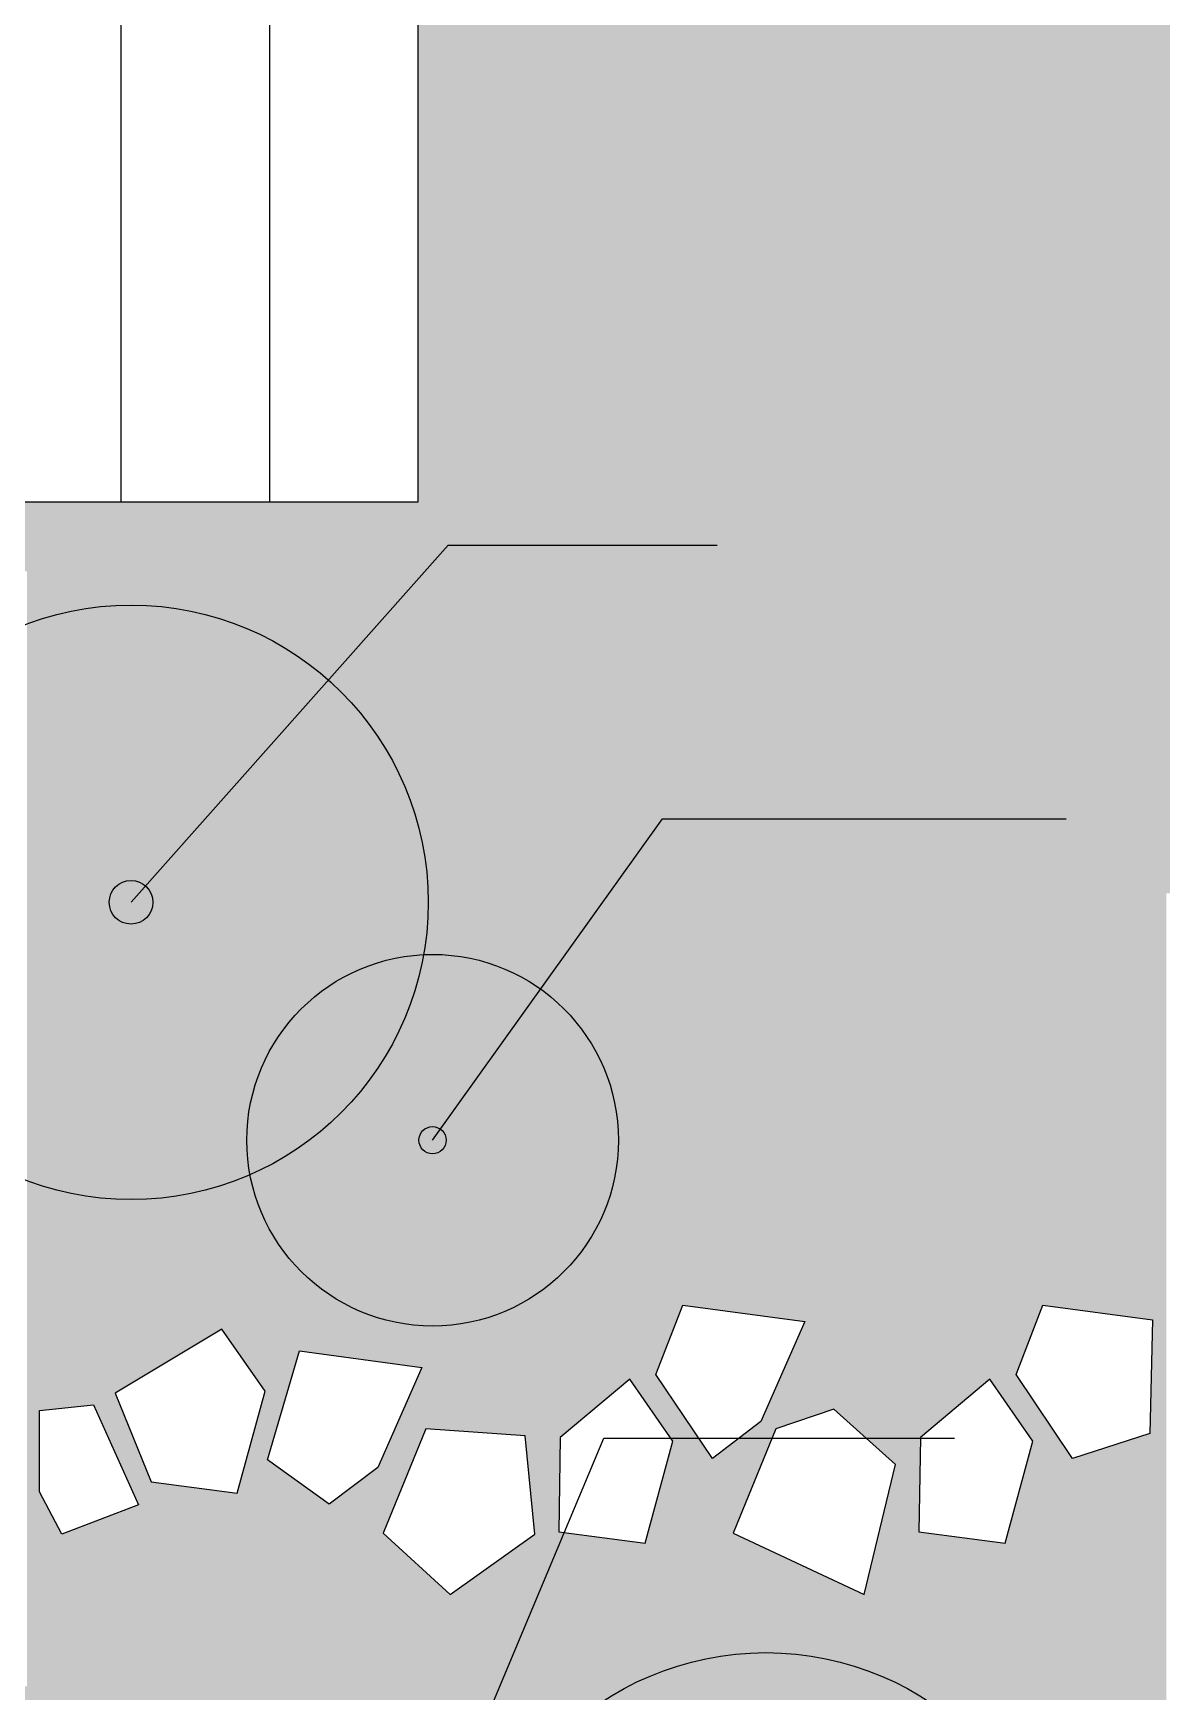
# Model space of a CAD drawing. Extents: x 141531 to 670160, y -200720 to 55914.
# Drawn here: x 525303 to 529860, y -179564 to -172870 of the extents above; entities that cross this region are included whole.
import ezdxf

# ---------------------------------------------------------------- set-up
doc = ezdxf.new("R2010")
doc.units = 0
doc.header["$LTSCALE"] = 1000
doc.header["$MEASUREMENT"] = 0
doc.linetypes.add('DASH', pattern=[0.35, 0.25, -0.1])
for name, color, linetype in [('乔木标注', 10, 'CONTINUOUS'), ('乔木配置', 3, 'CONTINUOUS'), ('填充', 3, 'CONTINUOUS'), ('植物', 3, 'CONTINUOUS'), ('设计', 4, 'CONTINUOUS')]:
    doc.layers.add(name, color=color, linetype=linetype)

# ---------------------------------------------------------------- blocks, each defined once
blk = doc.blocks.new('zzz')
at = {"layer": '植物', "color": 3}
for radius in [3000, 219.7252399017488]:
    blk.add_circle((0, 0), radius, dxfattribs=at)

msp = doc.modelspace()

# ---------------------------------------------------------------- hatches: boundary and pattern name
at = {"layer": '植物'}
h = msp.add_hatch(dxfattribs=at)
h.set_pattern_fill('GRASS', color=8, scale=150, style=0)
h.set_pattern_definition([(90, (0, 0), (-299.3386424999999, 299.3386425), [79.374198, -519.303045]), (45, (0, 0), (-299.3388465244531, 299.3388465244531), [79.374198, -343.954845]), (135, (0, 0), (-299.3388465244531, -299.3388465244531), [79.374198, -343.954845])])
edge = h.paths.add_edge_path()
edge.add_line((529877.7224626108, -176341.4382966139), (529877.7224626108, -177980.2561468896))
edge.add_line((529877.7224626108, -177980.2561468896), (529877.7224626108, -179861.8264880377))
edge.add_arc((528664.0483636793, -184365.5145301236), 4664.355346545197, 74.91795780203441, 141.3925539093199)
edge.add_arc((522838.9667078115, -179625.1567662766), 2846.336936240639, 258.1699049668415, 319.9921740662912, ccw=False)
edge.add_arc((522839.8219525127, -179621.0736560449), 2850.508654431459, 178.3096170879994, 258.1699049668407, ccw=False)
edge.add_line((519990.5537667215, -179536.9880185868), (525277.7224626741, -179541.4382965857))
edge.add_line((525277.7224626741, -179541.4382965857), (525277.7224626745, -175041.4382965859))
edge.add_line((525277.7224626745, -175041.4382965859), (524357.7224626122, -175041.4382965859))
edge.add_line((524357.7224626122, -175041.4382965859), (524357.722462612, -174761.4382965859))
edge.add_line((524357.722462612, -174761.4382965859), (526857.7224626114, -174761.4382965861))
edge.add_line((526857.7224626114, -174761.4382965861), (526857.7224626117, -167861.4382965301))
edge.add_line((526857.7224626117, -167861.4382965301), (526257.7224626114, -167861.4382965301))
edge.add_line((526257.7224626114, -167861.4382965301), (526257.7224626116, -161061.4382965856))
edge.add_line((526257.7224626116, -161061.4382965856), (525664.3066121985, -160995.7976417362))
edge.add_arc((528900.2740445666, -161359.3821866411), 3256.32905963764, 80.71353638193062, 173.5892876465578, ccw=False)
edge.add_arc((530208.8769035366, -161920.7441775264), 3855.38741857956, 2.6147972675971687e-12, 101.71977996737388, ccw=False)
edge.add_arc((537564.4509100957, -163081.2908783881), 3687.570310591164, 161.6561775590451, 248.9458454657486)
edge.add_line((536239.6905895713, -166522.6837488285), (536609.7168895401, -166812.034855111))
edge.add_line((536609.7168895401, -166812.034855111), (536801.4873167855, -167894.1082056122))
edge.add_line((536801.4873167855, -167894.1082056122), (537332.4837742855, -169015.2090889972))
edge.add_line((537332.4837742855, -169015.2090889972), (537274.333060214, -170894.097817163))
edge.add_line((537274.333060214, -170894.097817163), (537573.9600523558, -171570.7287626891))
edge.add_line((537573.9600523558, -171570.7287626891), (538335.5498742068, -172468.861608515))
edge.add_line((538335.5498742068, -172468.861608515), (538534.5015709653, -173213.1559205071))
edge.add_line((538534.5015709653, -173213.1559205071), (537502.1804232171, -174775.2310317635))
edge.add_line((537502.1804232171, -174775.2310317635), (536860.4145328017, -176341.4382966139))
edge.add_line((536860.4145328017, -176341.4382966139), (529877.7224626108, -176341.4382966139))
edge.add_line((529877.7224626108, -176341.4382966139), (529877.7224626108, -179861.8264880377))
edge.add_line((529877.7224626108, -179861.8264880377), (529877.7224626108, -176341.4382966139))
h.paths.add_polyline_path([(525418.1195121993, -178928.4017747609), (525327.7224626744, -178756.8117390911), (525327.7224626744, -178428.4017747609), (525545.9551414195, -178406.0220916133), (525727.7224626744, -178809.68572892)], flags=16)
h.paths.add_polyline_path([(525778.4808638868, -178716.6768823628), (526126.3266978818, -178762.4588171549), (526238.7574552827, -178351.090322403), (526064.6928678451, -178100.8061766446), (525633.491104281, -178359.2950023293)], flags=16)
h.paths.add_polyline_path([(526498.2305120719, -178806.9039977642), (526249.0155473357, -178627.9266109852), (526378.213644905, -178188.3871497301), (526871.3610543751, -178254.8247422171), (526694.1602371631, -178658.4883795239)], flags=16)
h.paths.add_polyline_path([(526887.5761961384, -178502.5370708672), (526715.9850775318, -178923.9839743403), (526986.0093616658, -179171.7448314857), (527327.7224626744, -178928.4017747609), (527289.6744390002, -178530.9440346587)], flags=16)
h.paths.add_polyline_path([(527425.3158500113, -178918.5639686866), (527773.1616840063, -178964.3459034786), (527885.5924414074, -178552.9774087268), (527711.5278539696, -178302.6932629684), (527430.9923192543, -178537.2014129195)], flags=16)
h.paths.add_polyline_path([(528045.2640480757, -178621.9353262922), (527817.1834266549, -178283.6074470565), (527925.2471809088, -178003.4184782581), (528418.3945903789, -178069.8560707451), (528241.1937731669, -178473.5197080519)], flags=16)
h.paths.add_polyline_path([(528301.092430512, -178502.5370708672), (528129.5013119054, -178923.9839743403), (528657.1494770298, -179171.7448314857), (528784.6463121921, -178646.9468876264), (528535.0780574109, -178423.3216851161)], flags=16)
h.paths.add_polyline_path([(528878.9386107197, -178918.5639686866), (529226.7844447148, -178964.3459034786), (529339.2152021157, -178552.9774087268), (529165.150614678, -178302.6932629684), (528884.6150799628, -178537.2014129195)], flags=16)
h.paths.add_polyline_path([(529498.8868087841, -178621.9353262922), (529270.8061873633, -178283.6074470565), (529378.8699416172, -178003.4184782581), (529821.4410542876, -178063.0423527132), (529811.1142145953, -178522.1708913674)], flags=16)
h.paths.add_polyline_path([(521627.8946772941, -179707.0122689554), (521783.8749720569, -179601.8595909104), (522246.4115253283, -179586.9954017885), (522179.9739328412, -180080.1428112585), (521776.3102955344, -179902.9419940465)], flags=16)
h.paths.add_polyline_path([(521747.2929327191, -179962.8406513916), (521325.8460292461, -179791.2495327851), (521078.0851721006, -180061.273816919), (521431.0256463295, -180466.4837852439), (521728.5194314794, -180228.5780218568)], flags=16)
h.paths.add_polyline_path([(521331.2660348999, -180500.5803052646), (521285.4841001078, -180848.4261392596), (521696.8525948597, -180960.8568966606), (521947.136740618, -180786.7923092229), (521712.6285906668, -180506.2567745076)], flags=16)
h.paths.add_polyline_path([(521627.8946772941, -181120.5285033289), (521966.2225565299, -180892.4478819082), (522246.4115253283, -181000.5116361621), (522179.9739328412, -181493.6590456321), (521776.3102955344, -181316.4582284201)], flags=16)
h.paths.add_polyline_path([(521747.2929327191, -181376.3568857652), (521325.8460292461, -181204.7657671586), (521078.0851721006, -181732.4139322831), (521602.8831159599, -181859.9107674454), (521826.5083184703, -181610.3425126642)], flags=16)
h.paths.add_polyline_path([(521331.2660348999, -181954.203065973), (521285.4841001078, -182302.048899968), (521696.8525948597, -182414.479657369), (521947.136740618, -182240.4150699313), (521712.6285906668, -181959.879535216)], flags=16)

# ---------------------------------------------------------------- linework, layer by layer
at = {"layer": '乔木标注', "ltscale": 0.3}
for points in [[(525697.9325362107, -176377.7818195108), (526978.2157954775, -174936.2335462826), (528063.8915988542, -174936.2335462826)], [(526915.3390787132, -177337.9694176045), (527844.1797393246, -176040.4415224391), (529472.7453014252, -176040.4415224391)], [(528260.5864518004, -180606.1336851668), (526430.5296081583, -181346.2915589609), (527606.8656159728, -178540.3399884908), (529022.4324876091, -178540.3399884908)]]:
    msp.add_lwpolyline(points, dxfattribs=at)
at = {"layer": '填充', "color": 8}
for p, q in [((525657.7224626123, -174761.438296586), (525657.7224626121, -168061.4382965301)), ((526257.7224626113, -174761.4382965861), (526257.7224626114, -168061.4382965301))]:
    msp.add_line(p, q, dxfattribs=at)
at = {"layer": '设计'}
for p, q in [((526857.7224626114, -174761.4382965861), (526857.7224626116, -167861.4382965301)), ((524357.722462612, -174761.4382965858), (526857.7224626115, -174761.438296586))]:
    msp.add_line(p, q, dxfattribs=at)
at = {"layer": '设计', "color": 144}
for points in [[(528045.2640480757, -178621.9353262922), (527817.1834266549, -178283.6074470565), (527925.2471809088, -178003.4184782581), (528418.3945903789, -178069.8560707451), (528241.1937731669, -178473.5197080519)], [(529498.8868087841, -178621.9353262922), (529270.8061873633, -178283.6074470565), (529378.8699416172, -178003.4184782581), (529821.4410542876, -178063.0423527132), (529811.1142145953, -178522.1708913674)], [(525778.4808638868, -178716.6768823628), (526126.3266978818, -178762.4588171549), (526238.7574552827, -178351.090322403), (526064.6928678451, -178100.8061766446), (525633.491104281, -178359.2950023293)], [(526498.2305120719, -178806.9039977642), (526249.0155473357, -178627.9266109852), (526378.213644905, -178188.3871497301), (526871.3610543751, -178254.8247422171), (526694.1602371631, -178658.4883795239)], [(527425.3158500113, -178918.5639686866), (527773.1616840063, -178964.3459034786), (527885.5924414074, -178552.9774087268), (527711.5278539696, -178302.6932629684), (527430.9923192543, -178537.2014129195)], [(528878.9386107197, -178918.5639686866), (529226.7844447148, -178964.3459034786), (529339.2152021157, -178552.9774087268), (529165.150614678, -178302.6932629684), (528884.6150799628, -178537.2014129195)], [(525418.1195121993, -178928.4017747609), (525327.7224626744, -178756.8117390911), (525327.7224626744, -178428.4017747609), (525545.9551414195, -178406.0220916133), (525727.7224626744, -178809.68572892)], [(528301.092430512, -178502.5370708672), (528129.5013119054, -178923.9839743403), (528657.1494770298, -179171.7448314857), (528784.6463121921, -178646.9468876264), (528535.0780574109, -178423.3216851161)], [(526887.5761961384, -178502.5370708672), (526715.9850775318, -178923.9839743403), (526986.0093616658, -179171.7448314857), (527327.7224626744, -178928.4017747609), (527289.6744390002, -178530.9440346587)]]:
    msp.add_lwpolyline(points, close=True, dxfattribs=at)
at = {"layer": '设计', "color": 8, "linetype": 'DASH', "ltscale": 5}
for points, knots in [([(518532.0985673066, -138382.6029349821), (519922.599560215, -139647.978719704), (522218.1770400984, -142098.365490504), (526534.5132396674, -145494.3985947003), (530191.9034101074, -151288.3730970176), (532429.553163984, -160240.9229980279), (538355.3232171569, -170627.9127124892), (537545.0430834978, -181631.335045856), (531481.6816712706, -186128.7862177588), (530388.279810565, -188465.4438708251), (529742.4880977932, -189633.0498993053)], [10519.24050066511, 10519.24050066511, 10519.24050066511, 10519.24050066511, 15233.80568850645, 23786.57388235932, 31408.33982812096, 43717.15988067852, 52424.81217799199, 56635.29981636337, 64899.0250284684, 66029.95021911681, 66029.95021911681, 66029.95021911681, 66029.95021911681]), ([(520741.9309672173, -138382.6029349821), (522040.5792941715, -139566.3135203691), (523977.3330862297, -141838.7152524501), (527923.1538980172, -145663.1157231542), (531489.1318862688, -152124.6660624085), (532622.5092055234, -158265.48858724), (537574.055582434, -167353.6554837982), (539871.4247022787, -177652.3898133918), (535294.805938535, -184066.9044850304), (532265.205495831, -187188.2408206737), (531418.1139923335, -189633.0498993053)], [7299.777214802035, 7299.777214802035, 7299.777214802035, 7299.777214802035, 8891.864011155534, 16830.19716021979, 25537.71642533509, 34523.96493365274, 44911.69566198457, 53674.55198598227, 61929.54256165469, 65567.3112476816, 65567.3112476816, 65567.3112476816, 65567.3112476816]), ([(522617.7960612911, -138382.6029349821), (524516.070594295, -140411.9073998092), (527298.3702504529, -143179.1085718166), (532032.2469743484, -151337.3488304121), (534393.508380469, -160423.6135213705), (539203.68885879, -169585.045061258), (540415.091463364, -178419.7159307896), (534849.0009965751, -185227.3559719514), (533252.479613971, -187950.814123259), (532921.3785433895, -189633.0498993053)], [6603.022432936101, 6603.022432936101, 6603.022432936101, 6603.022432936101, 10081.75551918607, 20489.86870810644, 37401.79881784219, 47592.05071683239, 55994.31395447532, 61853.85173608582, 64036.75357245794, 64036.75357245794, 64036.75357245794, 64036.75357245794]), ([(526922.1599893713, -138382.602934982), (527868.5364887255, -139805.8845924896), (530225.7258420554, -143682.3705053457), (532771.9683699617, -149283.3421333247), (535008.1123830032, -157494.6809615412), (537474.4296398995, -163335.7756549157), (541028.5625442652, -170064.5983536079), (540906.6399590296, -176433.1967605294), (538566.2771193497, -181867.0477538064), (536007.5422652159, -185233.5708837048), (534590.5645399009, -188140.1086985779), (534488.8571951971, -189633.0498993053)], [3100.75032572754, 3100.75032572754, 3100.75032572754, 3100.75032572754, 5314.493446568993, 14585.58639766378, 24439.82866514662, 32005.71477752097, 43887.08884771173, 48662.86300011578, 56015.55128716317, 64059.48759696138, 65815.96327827525, 65815.96327827525, 65815.96327827525, 65815.96327827525])]:
    msp.add_open_spline(points, degree=3, knots=knots, dxfattribs=at)

# ---------------------------------------------------------------- block references
at = {"layer": '乔木配置'}
for p, xscale, yscale, zscale in [((525697.9325362107, -176377.7818195108), 0.3999999999941792, 0.3999999999941792, 0.4), ((526915.3390787132, -177337.9694176045), 0.25, 0.25, 0.25), ((528260.5864518004, -180606.1336851668), 0.3999999999941792, 0.3999999999941792, 0.4)]:
    msp.add_blockref('zzz', p, dxfattribs=dict(at, xscale=xscale, yscale=yscale, zscale=zscale))

doc.saveas('drawing.dxf')
